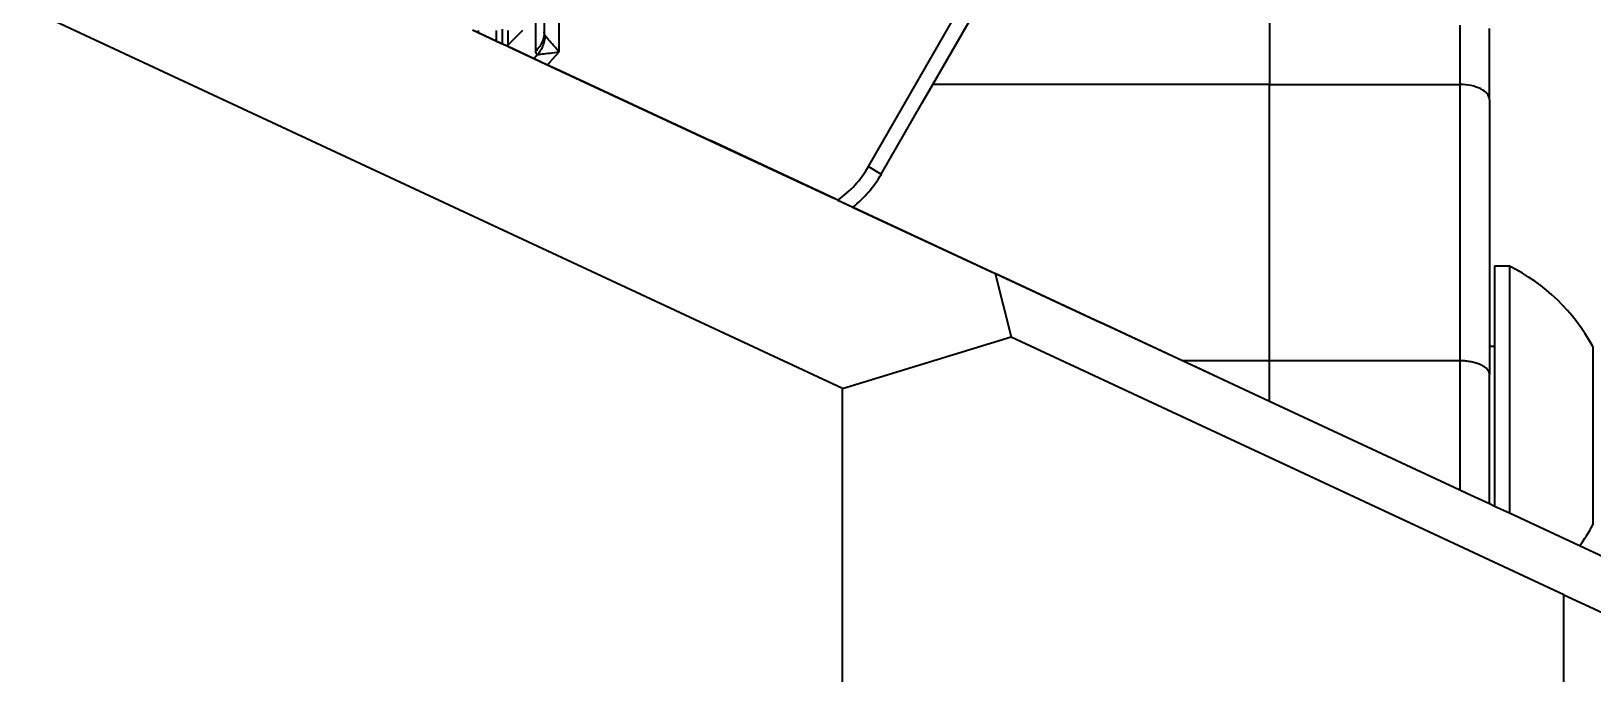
# Model space of a CAD drawing. Header units: millimetres. Extents: x 15 to 415, y 5 to 292.
# Drawn here: x 313.62 to 320.18, y 227.16 to 229.87 of the extents above; entities that cross this region are included whole.
import ezdxf

# ---------------------------------------------------------------- set-up
doc = ezdxf.new("R2010")
doc.units = ezdxf.units.MM
doc.layers.add('Geometries', color=7, linetype='Continuous')

msp = doc.modelspace()

# ---------------------------------------------------------------- linework, layer by layer
at = {"layer": 'Geometries', "linetype": 'Continuous', "lineweight": 40}
for p, q in [((315.8353, 229.7783), (315.8353, 231.3124)), ((317.1354, 229.2965), (318.0295, 230.8511)), ((317.406, 229.6418), (318.0182, 230.706)), ((318.8209, 230.1168), (318.8209, 229.6418)), ((317.0262, 228.3642), (313.4916, 230.0124)), ((315.7728, 230.0118), (315.7728, 229.863)), ((315.7362, 229.9234), (315.7362, 229.7816)), ((315.4709, 229.872), (315.4959, 229.8604)), ((315.4709, 229.8713), (315.5959, 229.813)), ((315.4959, 229.8604), (315.4959, 229.8679)), ((315.4959, 229.8604), (315.5709, 229.8254)), ((315.5709, 229.8679), (315.5709, 229.8254)), ((315.5959, 229.8737), (315.5959, 229.8137)), ((315.6807, 229.8679), (315.6209, 229.8082)), ((315.6209, 229.8082), (315.6209, 229.8679)), ((319.6209, 229.8909), (319.6209, 229.6418)), ((319.7459, 229.5774), (319.7459, 229.877)), ((315.5709, 229.8254), (315.5959, 229.8137)), ((315.5959, 229.8137), (315.6168, 229.804)), ((315.5959, 229.813), (315.6163, 229.8035)), ((315.6209, 229.8014), (315.6163, 229.8035)), ((315.6209, 229.8082), (315.6168, 229.804)), ((315.6168, 229.804), (315.6209, 229.8021)), ((315.6209, 229.8021), (315.73, 229.7512)), ((315.6209, 229.8014), (315.8209, 229.7081)), ((315.7445, 229.7673), (315.73, 229.7512)), ((315.73, 229.7512), (315.7866, 229.7248)), ((315.7866, 229.7248), (315.8209, 229.7088)), ((315.8209, 229.7088), (316.4709, 229.4057)), ((315.8209, 229.7081), (316.4709, 229.405)), ((317.3616, 229.5645), (317.406, 229.6418)), ((318.8209, 229.6418), (317.406, 229.6418)), ((318.8209, 228.4802), (318.8209, 229.6418)), ((318.8209, 229.6418), (319.6209, 229.6418)), ((319.6209, 229.6418), (319.6209, 228.4802)), ((317.1895, 229.2654), (317.3616, 229.5645)), ((319.7459, 229.5774), (319.7459, 228.5402)), ((316.9925, 229.1625), (316.4709, 229.4057)), ((316.4709, 229.405), (316.9925, 229.1618)), ((317.1354, 229.2965), (317.1895, 229.2654)), ((317.0066, 229.1559), (316.9925, 229.1625)), ((317.006, 229.1555), (316.9925, 229.1618)), ((317.006, 229.1555), (317.0702, 229.1256)), ((317.0066, 229.1559), (317.0707, 229.126)), ((317.0702, 229.1256), (317.0709, 229.1252)), ((317.0707, 229.126), (317.0709, 229.1259)), ((317.0709, 229.1259), (317.0709, 229.1262)), ((317.0709, 229.1259), (318.1101, 228.6414)), ((317.0709, 229.1252), (317.6679, 228.8468)), ((319.7672, 228.8777), (319.7672, 228.5402)), ((319.8291, 228.8777), (319.7672, 228.8777)), ((319.8291, 228.8777), (319.8291, 227.8398)), ((317.6679, 228.8468), (317.7349, 228.5813)), ((318.1099, 228.6409), (317.6679, 228.8468)), ((318.4547, 228.4802), (318.1099, 228.6409)), ((318.4557, 228.4802), (318.1101, 228.6414)), ((317.0262, 228.3642), (317.7349, 228.5813)), ((317.7349, 228.5813), (318.8209, 228.0748)), ((319.7459, 228.5402), (319.7459, 228.4229)), ((319.7672, 228.5402), (319.7459, 228.5402)), ((319.7672, 228.5402), (319.7672, 227.8686)), ((320.1797, 228.5402), (320.1797, 228.0381)), ((318.8209, 228.3096), (318.4547, 228.4802)), ((318.8209, 228.4802), (318.4557, 228.4802)), ((318.5702, 228.4268), (318.4557, 228.4802)), ((318.8209, 228.3096), (318.8209, 228.4802)), ((319.6209, 228.4802), (318.8209, 228.4802)), ((319.6209, 228.4802), (319.6209, 227.9368)), ((319.7459, 227.8786), (319.7459, 228.4229)), ((317.0262, 228.1012), (317.0262, 228.3642)), ((319.6209, 227.9368), (318.8209, 228.3096)), ((317.0262, 215.0081), (317.0262, 228.1012)), ((318.8209, 228.0748), (320.0586, 227.4977)), ((320.1797, 228.0381), (320.1797, 227.7902)), ((319.6539, 227.9214), (319.6209, 227.9368)), ((319.7459, 227.8786), (319.6539, 227.9215)), ((319.7672, 227.8686), (319.7459, 227.8786)), ((319.8291, 227.8398), (319.7672, 227.8686)), ((320.1246, 227.702), (319.8291, 227.8398)), ((320.4709, 227.5405), (320.1246, 227.702)), ((320.0599, 212.0201), (320.0585, 227.4977)), ((320.0586, 227.4973), (321.9968, 226.5927))]:
    msp.add_line(p, q, dxfattribs=at)
at = {"layer": 'Geometries', "linetype": 'Continuous', "lineweight": 40, "flags": 128}
for points in [[(315.7728, 229.863), (315.7726, 229.8565), (315.772, 229.8501), (315.771, 229.8437), (315.7696, 229.8373), (315.7679, 229.8311), (315.7658, 229.8249), (315.7633, 229.8189), (315.7604, 229.813), (315.7572, 229.8073), (315.7536, 229.8017), (315.7497, 229.7964), (315.7455, 229.7912), (315.741, 229.7863), (315.7362, 229.7816)], [(315.7756, 229.8476), (315.7752, 229.8415), (315.7746, 229.8354), (315.7736, 229.8294), (315.7724, 229.8233), (315.7709, 229.8174), (315.7691, 229.8115), (315.7671, 229.8057), (315.7647, 229.8), (315.7621, 229.7942), (315.7591, 229.7884), (315.7558, 229.7829), (315.7523, 229.7775), (315.7486, 229.7723), (315.7445, 229.7673)], [(315.7756, 229.8476), (315.7749, 229.8486), (315.7743, 229.8499), (315.7738, 229.8514), (315.7734, 229.8533), (315.7731, 229.8553), (315.7729, 229.8577), (315.7728, 229.8602), (315.7728, 229.863)], [(315.7911, 229.8294), (315.7877, 229.8334), (315.7846, 229.837), (315.7818, 229.8403), (315.7794, 229.8432), (315.7773, 229.8456), (315.7756, 229.8476)], [(315.7362, 229.7816), (315.7363, 229.7792), (315.7366, 229.777), (315.7371, 229.775), (315.7378, 229.7732), (315.7387, 229.7716), (315.7399, 229.7702), (315.7412, 229.769), (315.7428, 229.7681), (315.7445, 229.7673)], [(315.8353, 229.7783), (315.8273, 229.7876), (315.8194, 229.7968), (315.8116, 229.8057), (315.806, 229.8121), (315.8007, 229.8182), (315.7957, 229.824), (315.7911, 229.8294)], [(315.7445, 229.7673), (315.7471, 229.7676), (315.7503, 229.768), (315.7541, 229.7685), (315.7584, 229.769), (315.7648, 229.7698), (315.772, 229.7706), (315.7798, 229.7716), (315.7882, 229.7726), (315.7971, 229.7736), (315.8063, 229.7748), (315.8158, 229.7759), (315.8255, 229.7771), (315.8353, 229.7783)], [(315.7866, 229.7248), (315.7951, 229.7342), (315.8353, 229.7783)], [(319.7093, 228.4634), (319.7056, 228.465), (319.7017, 228.4666), (319.6977, 228.4681), (319.6935, 228.4695), (319.6891, 228.4709), (319.6846, 228.4722), (319.6799, 228.4734), (319.6751, 228.4745), (319.6704, 228.4755), (319.6656, 228.4764), (319.6607, 228.4772), (319.6558, 228.4779), (319.6506, 228.4786), (319.6454, 228.4791), (319.6401, 228.4795), (319.6348, 228.4799), (319.6314, 228.48), (319.6279, 228.4801), (319.6244, 228.4802), (319.6209, 228.4802)], [(319.7459, 228.4229), (319.7458, 228.4257), (319.7453, 228.4285), (319.7446, 228.4312), (319.7435, 228.434), (319.7422, 228.4367), (319.7406, 228.4395), (319.7386, 228.4421), (319.7364, 228.4447), (319.7339, 228.4473), (319.7312, 228.4498), (319.7282, 228.4523), (319.7249, 228.4547), (319.7214, 228.457), (319.7176, 228.4592), (319.7136, 228.4613), (319.7093, 228.4634)]]:
    msp.add_lwpolyline(points, dxfattribs=at)
at = {"layer": 'Geometries', "linetype": 'Continuous', "lineweight": 40}
for centre, radius, start, end in [((316.7561, 229.5146), 0.4375, 304.92752, 330.09438), ((316.7561, 229.5146), 0.5, 309.02562, 330.09438), ((316.7561, 229.5146), 0.5, 308.99445, 309.02562), ((319.481, 228.1652), 0.793, 28.22266, 63.96274), ((319.481, 228.1652), 0.793, 324.25457, 331.77734)]:
    msp.add_arc(centre, radius, start, end, dxfattribs=at)
for start_param, end_param in [(3.926996, 4.712389), (3.141595, 3.926991)]:
    msp.add_ellipse((319.6209, 229.5774), major_axis=(-0.125, 0), ratio=0.515038, start_param=start_param, end_param=end_param, dxfattribs=at)

doc.saveas('drawing.dxf')
